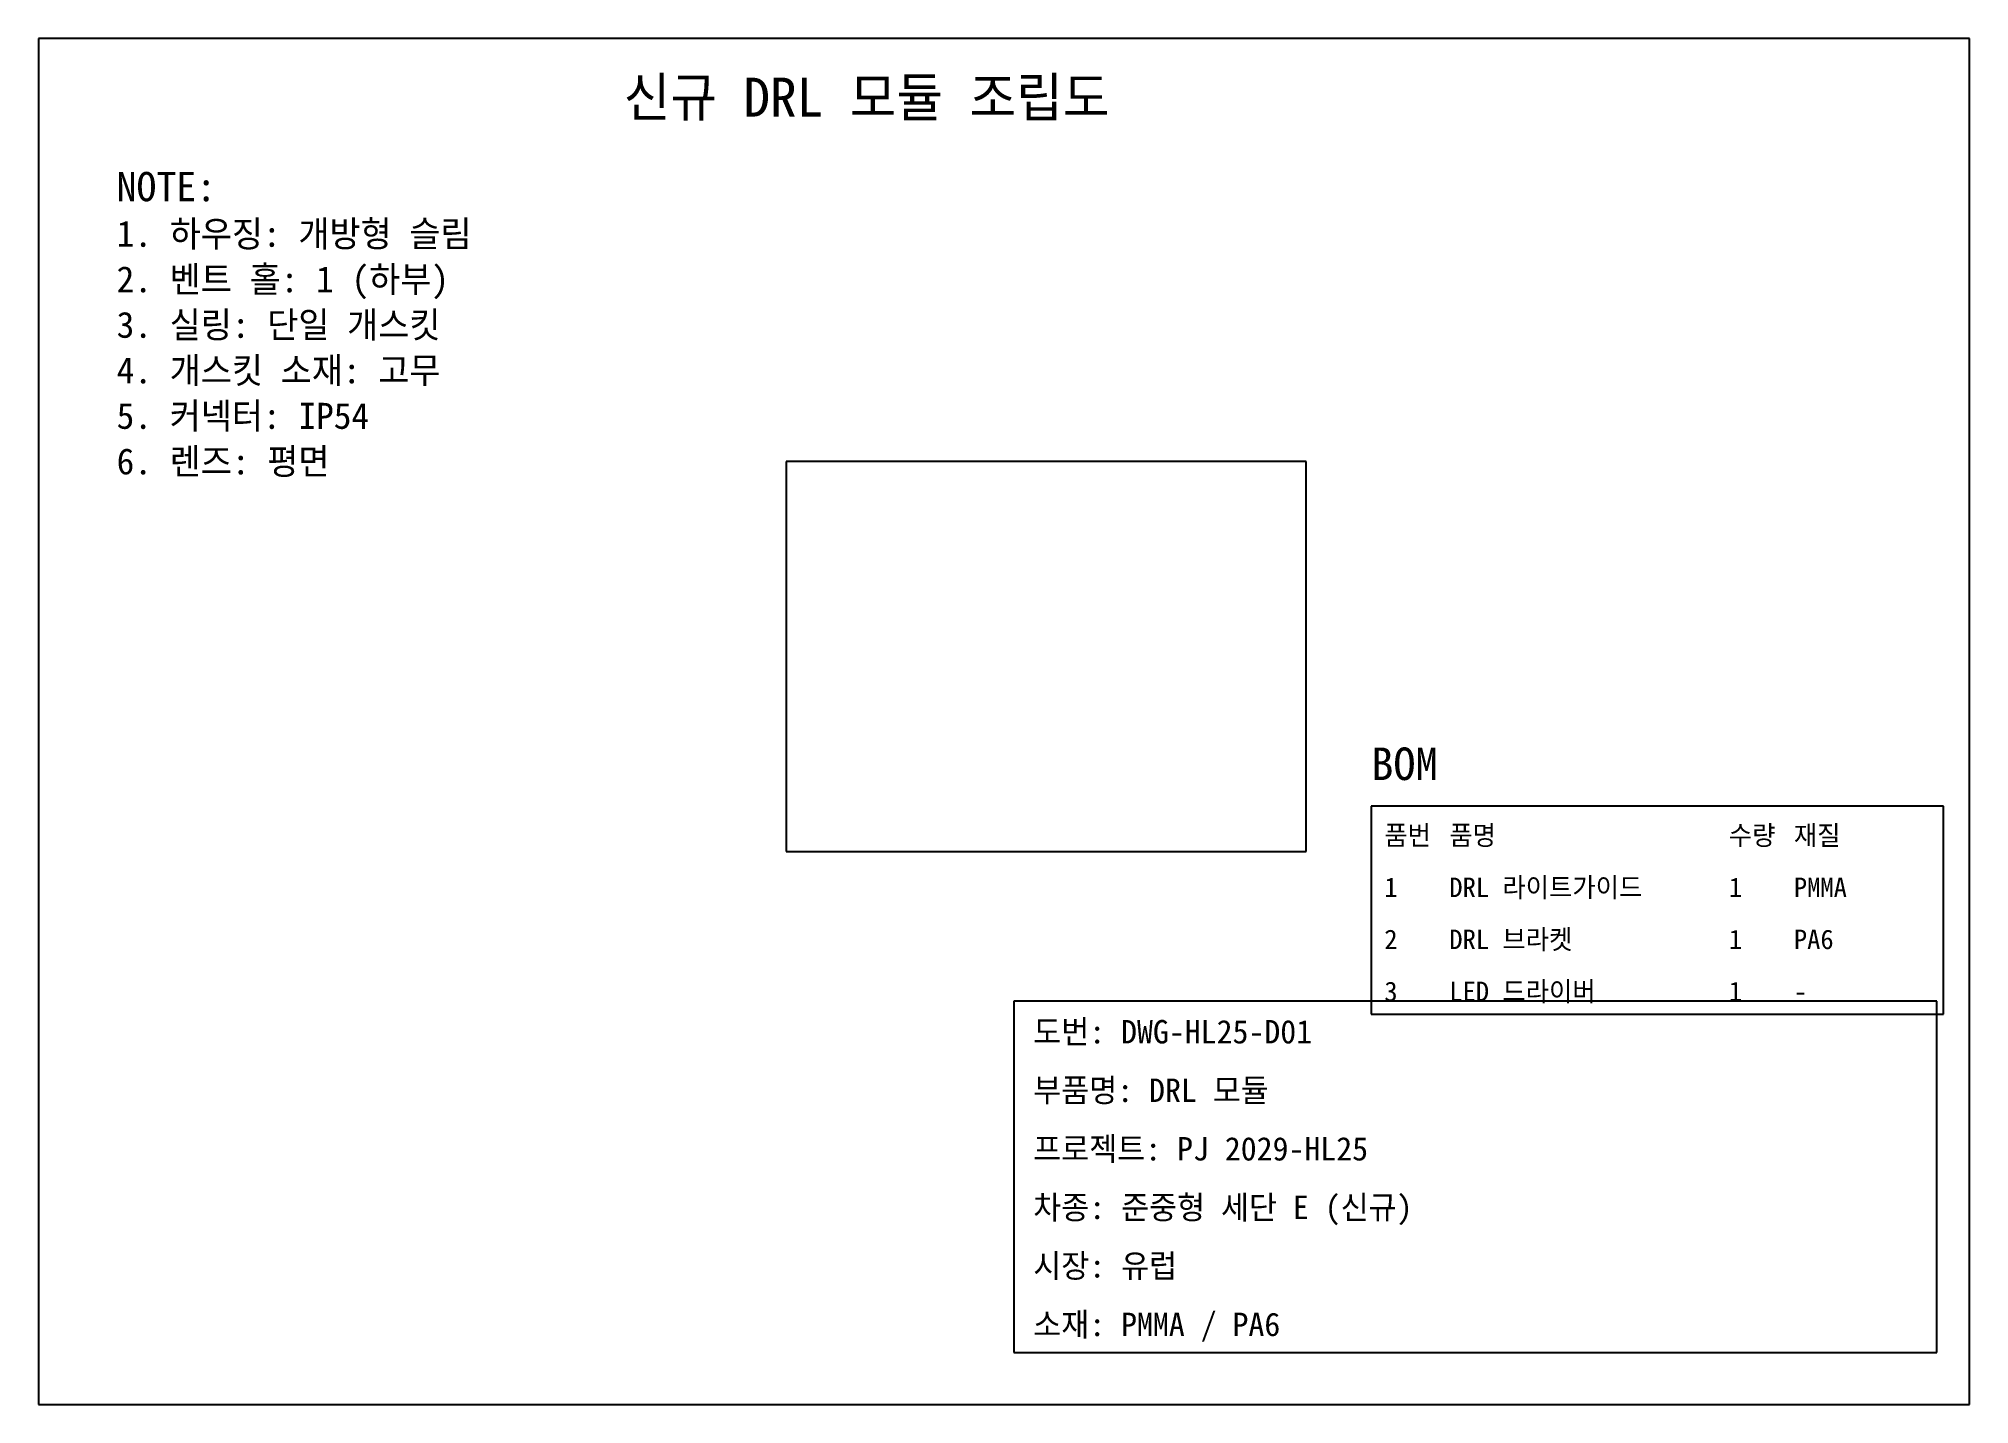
# Model space of a CAD drawing. Header units: metres. Extents: x 0 to 297, y 0 to 210.
import ezdxf

# ---------------------------------------------------------------- set-up
doc = ezdxf.new("R2010")
doc.units = ezdxf.units.M

msp = doc.modelspace()

# ---------------------------------------------------------------- linework, layer by layer
at = {"layer": 'L'}
for p, q in [((297, 210), (0, 210)), ((0, 210), (0, 0)), ((297, 0), (297, 210)), ((195, 145), (115, 145)), ((115, 145), (115, 85)), ((195, 85), (195, 145)), ((293, 92), (205, 92)), ((205, 92), (205, 60)), ((293, 60), (293, 92)), ((115, 85), (195, 85)), ((292, 62), (150, 62)), ((150, 62), (150, 8)), ((205, 60), (293, 60)), ((292, 8), (292, 62)), ((150, 8), (292, 8)), ((0, 0), (297, 0))]:
    msp.add_line(p, q, dxfattribs=at)

# ---------------------------------------------------------------- texts
at = {"layer": 'T'}
for s, height, p in [('신규 DRL 모듈 조립도', 6, (90, 198)), ('NOTE:', 4.5, (12, 185)), ('1. 하우징: 개방형 슬림', 4, (12, 178)), ('2. 벤트 홀: 1 (하부)', 4, (12, 171)), ('3. 실링: 단일 개스킷', 4, (12, 164)), ('4. 개스킷 소재: 고무', 4, (12, 157)), ('5. 커넥터: IP54', 4, (12, 150)), ('6. 렌즈: 평면', 4, (12, 143)), ('BOM', 5, (205, 96)), ('품번', 3, (207, 86)), ('품명', 3, (217, 86)), ('수량', 3, (260, 86)), ('재질', 3, (270, 86)), ('1', 3, (207, 78)), ('DRL 라이트가이드', 3, (217, 78)), ('1', 3, (260, 78)), ('PMMA', 3, (270, 78)), ('2', 3, (207, 70)), ('DRL 브라켓', 3, (217, 70)), ('1', 3, (260, 70)), ('PA6', 3, (270, 70)), ('LED 드라이버', 3, (217, 62)), ('3', 3, (207, 62)), ('1', 3, (260, 62)), ('-', 3, (270, 62)), ('도번: DWG-HL25-D01', 3.6, (153, 55.5)), ('부품명: DRL 모듈', 3.6, (153, 46.5)), ('프로젝트: PJ 2029-HL25', 3.6, (153, 37.5)), ('차종: 준중형 세단 E (신규)', 3.6, (153, 28.5)), ('시장: 유럽', 3.6, (153, 19.5)), ('소재: PMMA / PA6', 3.6, (153, 10.5))]:
    msp.add_text(s, height=height, dxfattribs=at).set_placement(p)

doc.saveas('drawing.dxf')
